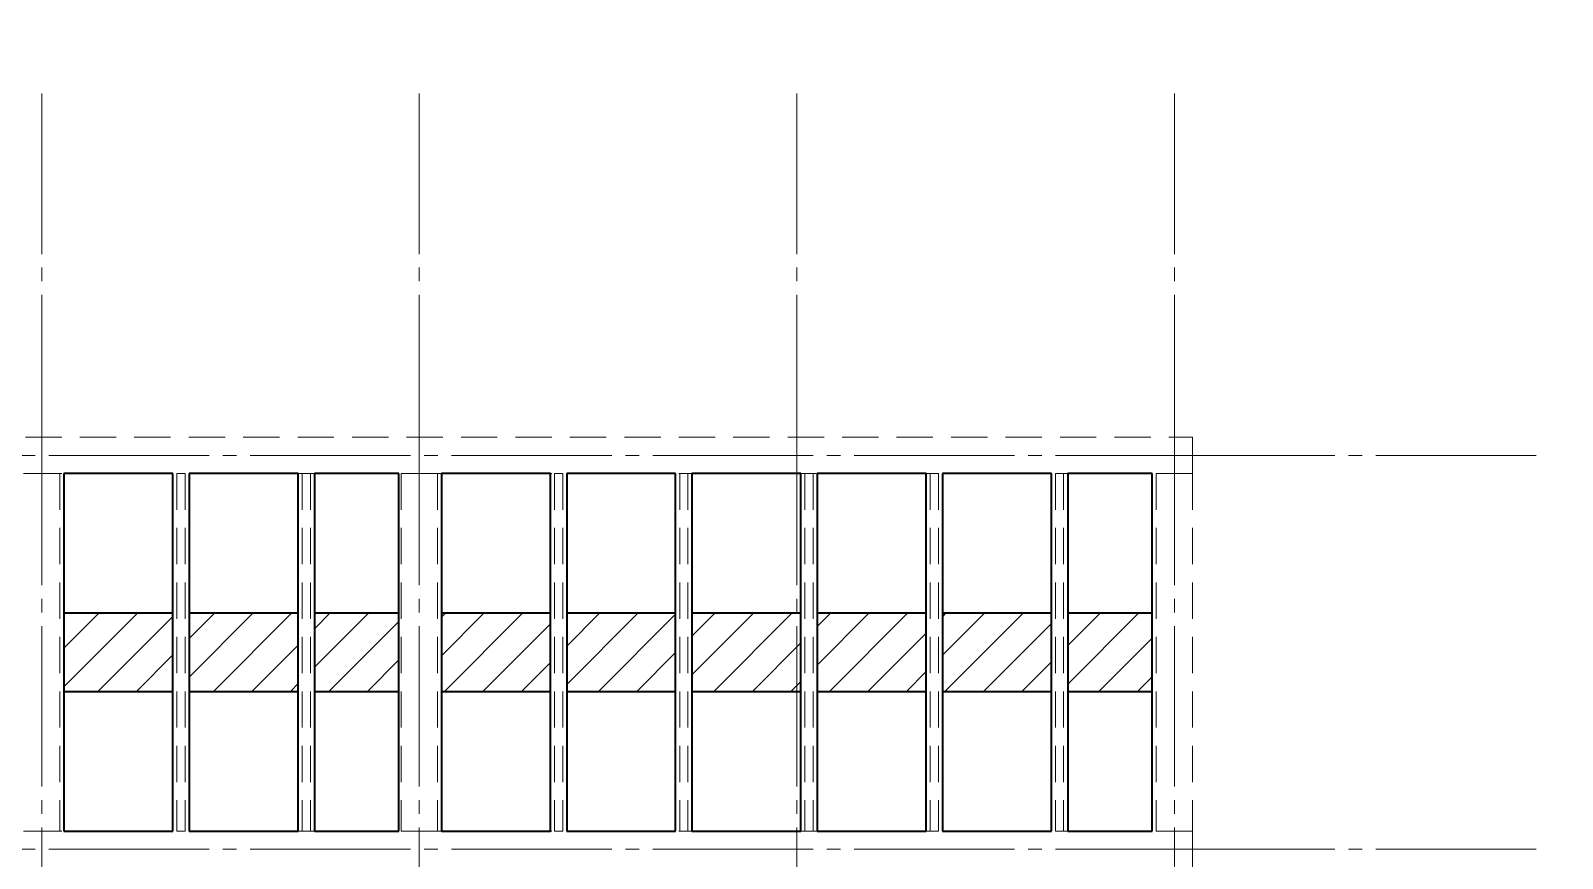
# Model space of a CAD drawing. Header units: millimetres. Extents: x 0 to 6720, y 0 to 297.
# Drawn here: x 1400.5 to 1569.3, y 205.8 to 297 of the extents above; entities that cross this region are included whole.
import ezdxf

# ---------------------------------------------------------------- set-up
doc = ezdxf.new("R2010")
doc.units = ezdxf.units.MM
for name, pattern in [('K5LT_AXLED', [22.1875, 17.6875, -1.5, 1.5, -1.5]), ('K5LT_BASIC', [0]), ('K5LT_DASHED', [6, 4, -2])]:
    doc.linetypes.add(name, pattern=pattern)
doc.layers.add('Системный слой', color=7, linetype='Continuous')
pattern_1 = [(45, (0, 0), (-2.121320343559642, 2.121320343559643), [])]

# ---------------------------------------------------------------- blocks, each defined once
blk = doc.blocks.new('U44')
at = {"layer": 'Системный слой', "color": 5, "linetype": 'K5LT_BASIC', "lineweight": 40}
for p, q in [((1457.764166485283, 248.201959005932), (1445.764166485283, 248.201959005932)), ((1445.764166485283, 248.201959005932), (1445.764166485283, 224.201959005932)), ((1457.764166485283, 224.201959005932), (1457.764166485283, 248.201959005932)), ((1445.764166485283, 224.201959005932), (1457.764166485283, 224.201959005932))]:
    blk.add_line(p, q, dxfattribs=at)
blk = doc.blocks.new('U45')
at = {"layer": 'Системный слой', "color": 5, "linetype": 'K5LT_BASIC', "lineweight": 40}
for p, q in [((1457.764166485283, 232.801959005932), (1445.764166485283, 232.801959005932)), ((1445.764166485283, 232.801959005932), (1445.764166485283, 208.801959005932)), ((1457.764166485283, 208.801959005932), (1457.764166485283, 232.801959005932)), ((1445.764166485283, 208.801959005932), (1457.764166485283, 208.801959005932))]:
    blk.add_line(p, q, dxfattribs=at)
blk = doc.blocks.new('U46')
at = {"layer": 'Системный слой', "color": 5, "linetype": 'K5LT_BASIC', "lineweight": 40}
for p, q in [((1471.564173425282, 248.201969845932), (1459.564173425282, 248.201969845932)), ((1459.564173425282, 248.201969845932), (1459.564173425282, 224.201969845932)), ((1471.564173425282, 224.201969845932), (1471.564173425282, 248.201969845932)), ((1459.564173425282, 224.201969845932), (1471.564173425282, 224.201969845932))]:
    blk.add_line(p, q, dxfattribs=at)
blk = doc.blocks.new('U47')
at = {"layer": 'Системный слой', "color": 5, "linetype": 'K5LT_BASIC', "lineweight": 40}
for p, q in [((1471.564173425282, 232.801969845932), (1459.564173425282, 232.801969845932)), ((1459.564173425282, 232.801969845932), (1459.564173425282, 208.801969845932)), ((1471.564173425282, 208.801969845932), (1471.564173425282, 232.801969845932)), ((1459.564173425282, 208.801969845932), (1471.564173425282, 208.801969845932))]:
    blk.add_line(p, q, dxfattribs=at)
blk = doc.blocks.new('U48')
at = {"layer": 'Системный слой', "color": 5, "linetype": 'K5LT_BASIC', "lineweight": 40}
for p, q in [((1485.364163745283, 248.201959005932), (1473.364163745283, 248.201959005932)), ((1473.364163745283, 248.201959005932), (1473.364163745283, 224.201959005932)), ((1485.364163745283, 224.201959005932), (1485.364163745283, 248.201959005932)), ((1473.364163745283, 224.201959005932), (1485.364163745283, 224.201959005932))]:
    blk.add_line(p, q, dxfattribs=at)
blk = doc.blocks.new('U49')
at = {"layer": 'Системный слой', "color": 5, "linetype": 'K5LT_BASIC', "lineweight": 40}
for p, q in [((1485.364163745283, 232.801959005932), (1473.364163745283, 232.801959005932)), ((1473.364163745283, 232.801959005932), (1473.364163745283, 208.801959005932)), ((1485.364163745283, 208.801959005932), (1485.364163745283, 232.801959005932)), ((1473.364163745283, 208.801959005932), (1485.364163745283, 208.801959005932))]:
    blk.add_line(p, q, dxfattribs=at)
blk = doc.blocks.new('U50')
at = {"layer": 'Системный слой', "color": 5, "linetype": 'K5LT_BASIC', "lineweight": 40}
for p, q in [((1499.164176165282, 248.201969845932), (1487.164176165282, 248.201969845932)), ((1487.164176165282, 248.201969845932), (1487.164176165282, 224.201969845932)), ((1499.164176165282, 224.201969845932), (1499.164176165282, 248.201969845932)), ((1487.164176165282, 224.201969845932), (1499.164176165282, 224.201969845932))]:
    blk.add_line(p, q, dxfattribs=at)
blk = doc.blocks.new('U51')
at = {"layer": 'Системный слой', "color": 5, "linetype": 'K5LT_BASIC', "lineweight": 40}
for p, q in [((1499.164176165282, 232.801969845932), (1487.164176165282, 232.801969845932)), ((1487.164176165282, 232.801969845932), (1487.164176165282, 208.801969845932)), ((1499.164176165282, 208.801969845932), (1499.164176165282, 232.801969845932)), ((1487.164176165282, 208.801969845932), (1499.164176165282, 208.801969845932))]:
    blk.add_line(p, q, dxfattribs=at)
blk = doc.blocks.new('U52')
at = {"layer": 'Системный слой', "color": 5, "linetype": 'K5LT_BASIC', "lineweight": 40}
for p, q in [((1512.964177545283, 248.201969845932), (1500.964177545283, 248.201969845932)), ((1500.964177545283, 248.201969845932), (1500.964177545283, 224.201969845932)), ((1512.964177545283, 224.201969845932), (1512.964177545283, 248.201969845932)), ((1500.964177545283, 224.201969845932), (1512.964177545283, 224.201969845932))]:
    blk.add_line(p, q, dxfattribs=at)
blk = doc.blocks.new('U53')
at = {"layer": 'Системный слой', "color": 5, "linetype": 'K5LT_BASIC', "lineweight": 40}
for p, q in [((1512.964177545283, 232.801969845932), (1500.964177545283, 232.801969845932)), ((1500.964177545283, 232.801969845932), (1500.964177545283, 208.801969845932)), ((1512.964177545283, 208.801969845932), (1512.964177545283, 232.801969845932)), ((1500.964177545283, 208.801969845932), (1512.964177545283, 208.801969845932))]:
    blk.add_line(p, q, dxfattribs=at)
blk = doc.blocks.new('U54')
at = {"layer": 'Системный слой', "color": 5, "linetype": 'K5LT_BASIC', "lineweight": 40}
for p, q in [((1524.064165745282, 248.201969845932), (1514.764176165283, 248.201969845932)), ((1514.764176165283, 248.201969845932), (1514.764176165283, 224.201969845932)), ((1524.064165745282, 224.201969845932), (1524.064165745282, 248.201969845932)), ((1514.764176165283, 224.201969845932), (1524.064165745282, 224.201969845932))]:
    blk.add_line(p, q, dxfattribs=at)
blk = doc.blocks.new('U55')
at = {"layer": 'Системный слой', "color": 5, "linetype": 'K5LT_BASIC', "lineweight": 40}
for p, q in [((1524.064165745282, 232.8019611059321), (1514.764176165283, 232.8019611059321)), ((1514.764176165283, 232.8019611059321), (1514.764176165283, 208.8019611059321)), ((1524.064165745282, 208.8019611059321), (1524.064165745282, 232.8019611059321)), ((1514.764176165283, 208.8019611059321), (1524.064165745282, 208.8019611059321))]:
    blk.add_line(p, q, dxfattribs=at)
blk = doc.blocks.new('U56')
at = {"layer": 'Системный слой', "color": 5, "linetype": 'K5LT_BASIC', "lineweight": 40}
for p, q in [((1416.164168725283, 248.201959005932), (1404.164168725283, 248.201959005932)), ((1404.164168725283, 248.201959005932), (1404.164168725283, 224.201959005932)), ((1416.164168725283, 224.201959005932), (1416.164168725283, 248.201959005932)), ((1404.164168725283, 224.201959005932), (1416.164168725283, 224.201959005932))]:
    blk.add_line(p, q, dxfattribs=at)
blk = doc.blocks.new('U57')
at = {"layer": 'Системный слой', "color": 5, "linetype": 'K5LT_BASIC', "lineweight": 40}
for p, q in [((1416.164168725283, 232.801959005932), (1404.164168725283, 232.801959005932)), ((1404.164168725283, 232.801959005932), (1404.164168725283, 208.801959005932)), ((1416.164168725283, 208.801959005932), (1416.164168725283, 232.801959005932)), ((1404.164168725283, 208.801959005932), (1416.164168725283, 208.801959005932))]:
    blk.add_line(p, q, dxfattribs=at)
blk = doc.blocks.new('U58')
at = {"layer": 'Системный слой', "color": 5, "linetype": 'K5LT_BASIC', "lineweight": 40}
for p, q in [((1429.964173085282, 248.2019706259322), (1417.964173085282, 248.2019706259322)), ((1417.964173085282, 248.2019706259322), (1417.964173085282, 224.2019706259322)), ((1429.964173085282, 224.2019706259322), (1429.964173085282, 248.2019706259322)), ((1417.964173085282, 224.2019706259322), (1429.964173085282, 224.2019706259322))]:
    blk.add_line(p, q, dxfattribs=at)
blk = doc.blocks.new('U59')
at = {"layer": 'Системный слой', "color": 5, "linetype": 'K5LT_BASIC', "lineweight": 40}
for p, q in [((1429.964173085282, 232.8019706259322), (1417.964173085282, 232.8019706259322)), ((1417.964173085282, 232.8019706259322), (1417.964173085282, 208.8019706259322)), ((1429.964173085282, 208.8019706259322), (1429.964173085282, 232.8019706259322)), ((1417.964173085282, 208.8019706259322), (1429.964173085282, 208.8019706259322))]:
    blk.add_line(p, q, dxfattribs=at)
blk = doc.blocks.new('U68')
at = {"layer": 'Системный слой', "color": 5, "linetype": 'K5LT_BASIC', "lineweight": 40}
for p, q in [((1441.064174025282, 248.201969845932), (1431.764184445283, 248.201969845932)), ((1431.764184445283, 248.201969845932), (1431.764184445283, 224.201969845932)), ((1441.064174025282, 224.201969845932), (1441.064174025282, 248.201969845932)), ((1431.764184445283, 224.201969845932), (1441.064174025282, 224.201969845932))]:
    blk.add_line(p, q, dxfattribs=at)
blk = doc.blocks.new('U69')
at = {"layer": 'Системный слой', "color": 5, "linetype": 'K5LT_BASIC', "lineweight": 40}
for p, q in [((1441.064174025282, 232.8019611059321), (1431.764184445283, 232.8019611059321)), ((1431.764184445283, 232.8019611059321), (1431.764184445283, 208.8019611059321)), ((1441.064174025282, 208.8019611059321), (1441.064174025282, 232.8019611059321)), ((1431.764184445283, 208.8019611059321), (1441.064174025282, 208.8019611059321))]:
    blk.add_line(p, q, dxfattribs=at)
blk = doc.blocks.new('U222')
at = {"layer": 'Системный слой', "color": 7, "linetype": 'K5LT_DASHED', "lineweight": 18}
for p, q in [((1333.914176575282, 252.2019637859321), (1528.514170435282, 252.2019637859321)), ((1528.514170435282, 252.2019637859321), (1528.514170435282, 248.2019638059321)), ((1333.914176575282, 248.2019638059321), (1528.514170435282, 248.2019638059321)), ((1403.714168775282, 248.2019590059321), (1399.714168975282, 248.2019590059321)), ((1403.714168775282, 248.2019590059321), (1403.714168775282, 208.8019611059321)), ((1445.314166535282, 248.2019590059321), (1441.314166755282, 248.2019590059321)), ((1441.314166755282, 248.2019590059321), (1441.314166755282, 208.8019611059321)), ((1445.314166535282, 248.2019590059321), (1445.314166535282, 208.8019611059321)), ((1528.514165475282, 248.2019590059321), (1524.514165695282, 248.2019590059321)), ((1524.514165695282, 248.2019590059321), (1524.514165695282, 208.8019611059321)), ((1528.514165475282, 248.2019590059321), (1528.514165475282, 208.8019611059321)), ((1333.914176575282, 208.8019639059321), (1528.514170435282, 208.8019639059321)), ((1403.714168775282, 208.8019611059321), (1399.714168975282, 208.8019611059321)), ((1445.314166535282, 208.8019611059321), (1441.314166755282, 208.8019611059321)), ((1528.514165475282, 208.8019611059321), (1524.514165695282, 208.8019611059321)), ((1528.514170435282, 208.8019639059321), (1528.514170435282, 204.8019639059321))]:
    blk.add_line(p, q, dxfattribs=at)
blk = doc.blocks.new('U223')
at = {"layer": 'Системный слой', "color": 7, "linetype": 'K5LT_DASHED', "lineweight": 18}
for p, q in [((1416.614175955282, 248.2019519259323), (1416.614175955282, 208.8019559659322)), ((1416.614175955282, 248.2019519259323), (1417.514175855282, 248.2019519259323)), ((1417.514173135281, 248.2019706259322), (1417.514173135281, 208.8019668059322)), ((1430.414174575282, 248.2019519259323), (1430.414174575282, 208.8019559659322)), ((1430.414174575282, 248.2019519259323), (1431.314174495282, 248.2019519259323)), ((1431.314174515281, 248.2019706259322), (1431.314174515281, 208.8019668059322)), ((1458.214171815282, 248.2019519259323), (1458.214171815282, 208.8019559659322)), ((1458.214171815282, 248.2019519259323), (1459.114171715282, 248.2019519259323)), ((1459.114177275281, 248.2019706259322), (1459.114177275281, 208.8019668059322)), ((1472.014170435282, 248.2019519259323), (1472.014170435282, 208.8019559659322)), ((1472.014170435282, 248.2019519259323), (1472.914170355282, 248.2019519259323)), ((1472.914178655281, 248.2019706259322), (1472.914178655281, 208.8019668059322)), ((1485.814169055282, 248.2019519259323), (1485.814169055282, 208.8019559659322)), ((1485.814169055282, 248.2019519259323), (1486.714168975282, 248.2019519259323)), ((1486.714180035282, 248.2019706259322), (1486.714180035282, 208.8019668059322)), ((1499.614167695282, 248.2019519259323), (1499.614167695282, 208.8019559659322)), ((1499.614167695282, 248.2019519259323), (1500.514167595282, 248.2019519259323)), ((1500.514181395281, 248.2019706259322), (1500.514181395281, 208.8019668059322)), ((1513.414166315282, 248.2019519259323), (1513.414166315282, 208.8019559659322)), ((1513.414166315282, 248.2019519259323), (1514.314166215282, 248.2019519259323)), ((1514.314182775282, 248.2019706259322), (1514.314182775282, 208.8019668059322)), ((1416.614175955282, 208.8019559659322), (1417.514175855282, 208.8019559659322)), ((1430.414174575282, 208.8019559659322), (1431.314174495282, 208.8019559659322)), ((1458.214171815282, 208.8019559659322), (1459.114171715282, 208.8019559659322)), ((1472.014170435282, 208.8019559659322), (1472.914170355282, 208.8019559659322)), ((1485.814169055282, 208.8019559659322), (1486.714168975282, 208.8019559659322)), ((1499.614167695282, 208.8019559659322), (1500.514167595282, 208.8019559659322)), ((1513.414166315282, 208.8019559659322), (1514.314166215282, 208.8019559659322))]:
    blk.add_line(p, q, dxfattribs=at)
blk = doc.blocks.new('U229')
at = {"layer": 'Системный слой', "color": 30, "linetype": 'K5LT_AXLED', "lineweight": 18}
for p, q in [((1335.914169565281, 206.8019691759321), (1526.514169565281, 206.8019691759321)), ((1526.514169565281, 206.8019691759321), (1566.514169565281, 206.8019691759321))]:
    blk.add_line(p, q, dxfattribs=at)
blk = doc.blocks.new('U230')
at = {"layer": 'Системный слой', "color": 30, "linetype": 'K5LT_AXLED', "lineweight": 18}
for p, q in [((1335.914169565281, 250.2019691759321), (1526.514169565281, 250.2019691759321)), ((1526.514169565281, 250.2019691759321), (1566.514169565281, 250.2019691759321))]:
    blk.add_line(p, q, dxfattribs=at)
blk = doc.blocks.new('U233')
at = {"layer": 'Системный слой', "color": 30, "linetype": 'K5LT_AXLED', "lineweight": 18}
for p, q in [((1401.714169565281, 250.2019691759321), (1401.714169565281, 290.2019691759321)), ((1401.714169565281, 58.40196917593209), (1401.714169565281, 250.2019691759321))]:
    blk.add_line(p, q, dxfattribs=at)
blk = doc.blocks.new('U234')
at = {"layer": 'Системный слой', "color": 30, "linetype": 'K5LT_AXLED', "lineweight": 18}
for p, q in [((1443.314169565281, 250.2019691759321), (1443.314169565281, 290.2019691759321)), ((1443.314169565281, 58.40196917593209), (1443.314169565281, 250.2019691759321))]:
    blk.add_line(p, q, dxfattribs=at)
blk = doc.blocks.new('U235')
at = {"layer": 'Системный слой', "color": 30, "linetype": 'K5LT_AXLED', "lineweight": 18}
for p, q in [((1484.914169565281, 250.2019691759321), (1484.914169565281, 290.2019691759321)), ((1484.914169565281, 58.40196917593209), (1484.914169565281, 250.2019691759321))]:
    blk.add_line(p, q, dxfattribs=at)
blk = doc.blocks.new('U236')
at = {"layer": 'Системный слой', "color": 30, "linetype": 'K5LT_AXLED', "lineweight": 18}
for p, q in [((1526.514169565281, 250.2019691759321), (1526.514169565281, 290.2019691759321)), ((1526.514169565281, 58.40196917593208), (1526.514169565281, 250.2019691759321))]:
    blk.add_line(p, q, dxfattribs=at)
blk = doc.blocks.new('U224')
at = {"layer": 'Системный слой'}
for name in ['U233', 'U234', 'U235', 'U236', 'U230', 'U229']:
    blk.add_blockref(name, (0, 0), dxfattribs=at)

msp = doc.modelspace()

# ---------------------------------------------------------------- hatches: boundary and pattern name
at = {"layer": 'Системный слой'}
h = msp.add_hatch(dxfattribs=at)
h.set_pattern_fill('', angle=45, style=0, pattern_type=0)
h.set_pattern_definition(pattern_1)
h.paths.add_polyline_path([(1404.164168725283, 224.201959005932), (1416.164168725283, 224.201959005932), (1416.164168725283, 232.801959005932), (1404.164168725283, 232.801959005932)])
h = msp.add_hatch(dxfattribs=at)
h.set_pattern_fill('', angle=45, style=0, pattern_type=0)
h.set_pattern_definition(pattern_1)
h.paths.add_polyline_path([(1417.964173085282, 224.2019706259322), (1429.964173085282, 224.2019706259322), (1429.964173085282, 232.8019706259322), (1417.964173085282, 232.8019706259322)])
h = msp.add_hatch(dxfattribs=at)
h.set_pattern_fill('', angle=45, style=0, pattern_type=0)
h.set_pattern_definition(pattern_1)
h.paths.add_polyline_path([(1431.764184445283, 224.201969845932), (1441.064174025282, 224.201969845932), (1441.064174025282, 232.801969845932), (1431.764184445283, 232.801969845932)])
h = msp.add_hatch(dxfattribs=at)
h.set_pattern_fill('', angle=45, style=0, pattern_type=0)
h.set_pattern_definition(pattern_1)
h.paths.add_polyline_path([(1445.764166485283, 224.201959005932), (1457.764166485283, 224.201959005932), (1457.764166485283, 232.801959005932), (1445.764166485283, 232.801959005932)])
h = msp.add_hatch(dxfattribs=at)
h.set_pattern_fill('', angle=45, style=0, pattern_type=0)
h.set_pattern_definition(pattern_1)
h.paths.add_polyline_path([(1459.564173425282, 224.201969845932), (1471.564173425282, 224.201969845932), (1471.564173425282, 232.801969845932), (1459.564173425282, 232.801969845932)])
h = msp.add_hatch(dxfattribs=at)
h.set_pattern_fill('', angle=45, style=0, pattern_type=0)
h.set_pattern_definition(pattern_1)
h.paths.add_polyline_path([(1473.364163745283, 224.201959005932), (1485.364163745283, 224.201959005932), (1485.364163745283, 232.801959005932), (1473.364163745283, 232.801959005932)])
h = msp.add_hatch(dxfattribs=at)
h.set_pattern_fill('', angle=45, style=0, pattern_type=0)
h.set_pattern_definition(pattern_1)
h.paths.add_polyline_path([(1487.164176165282, 224.201969845932), (1499.164176165282, 224.201969845932), (1499.164176165282, 232.801969845932), (1487.164176165282, 232.801969845932)])
h = msp.add_hatch(dxfattribs=at)
h.set_pattern_fill('', angle=45, style=0, pattern_type=0)
h.set_pattern_definition(pattern_1)
h.paths.add_polyline_path([(1500.964177545283, 224.201969845932), (1512.964177545283, 224.201969845932), (1512.964177545283, 232.801969845932), (1500.964177545283, 232.801969845932)])
h = msp.add_hatch(dxfattribs=at)
h.set_pattern_fill('', angle=45, style=0, pattern_type=0)
h.set_pattern_definition(pattern_1)
h.paths.add_polyline_path([(1514.764176165283, 224.201969845932), (1524.064165745282, 224.201969845932), (1524.064165745282, 232.801969845932), (1514.764176165283, 232.801969845932)])

# ---------------------------------------------------------------- block references
for name in ['U224', 'U222', 'U223', 'U56', 'U58', 'U68', 'U44', 'U46', 'U48', 'U50', 'U52', 'U54', 'U57', 'U59', 'U69', 'U45', 'U47', 'U49', 'U51', 'U53', 'U55']:
    msp.add_blockref(name, (0, 0), dxfattribs=at)

doc.saveas('drawing.dxf')
